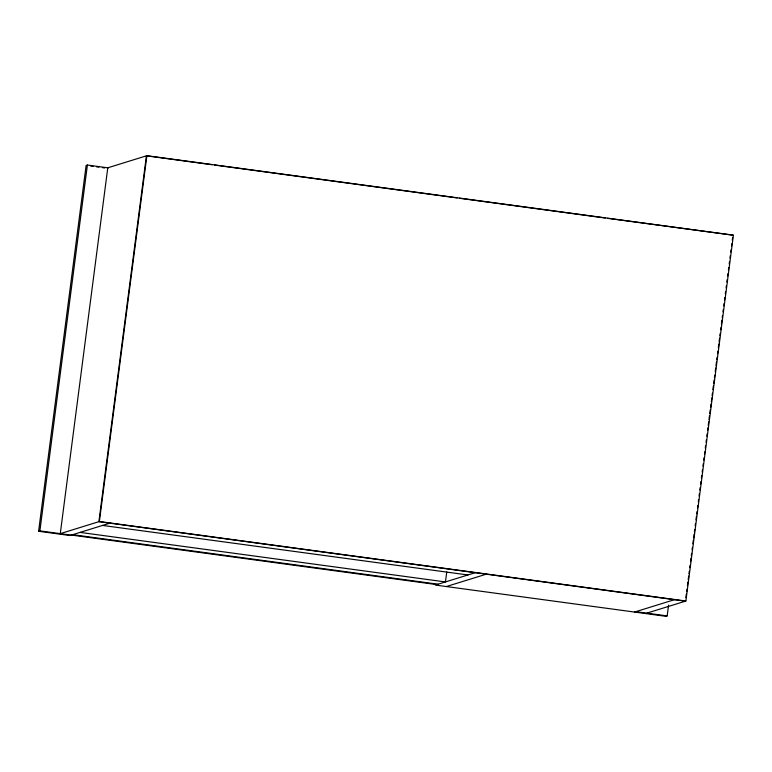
<?xml version="1.0" encoding="UTF-8"?>
<svg xmlns="http://www.w3.org/2000/svg" width="772" height="772" viewBox="0 0 772 772"><rect width="100%" height="100%" fill="white"/><g stroke="black" fill="none" stroke-linecap="round" stroke-linejoin="round"><path stroke-width="1.16" d="M109.875 523.155L69.962 535.527L38.6 531.271L86.117 165.44L87.4 165.044L108.312 167.881M38.6 531.271L39.883 530.875L87.4 165.044M146.883 155.693L107.781 167.804L60.274 533.645L99.376 521.525L146.883 155.693L733.4 235.199L685.883 601.031L646.782 613.151M446.747 571.994L445.454 581.934L80.056 532.4M475.272 572.689L435.36 585.06L665.889 616.307L667.172 615.911L668.571 605.152M685.874 597.596L686.337 594.006M686.655 591.613L686.964 589.219M687.427 585.639L687.891 582.049M688.199 579.656L688.672 576.076M688.981 573.683L689.29 571.29M689.753 567.7L690.072 565.316M690.535 561.726L690.998 558.137M691.307 555.753L691.615 553.36M692.088 549.77L692.397 547.377M692.86 543.797L693.324 540.207M693.642 537.814L694.105 534.224M694.414 531.84L694.723 529.447M695.196 525.857L695.504 523.464M695.968 519.884L696.431 516.294M696.74 513.901L697.058 511.518M697.521 507.928L697.83 505.535M698.293 501.945L698.612 499.561M699.075 495.971L699.384 493.578M699.847 489.998L700.156 487.605M700.629 484.015L700.937 481.622M701.401 478.042L701.709 475.648M702.182 472.059L702.491 469.665M702.954 466.085L703.263 463.692M703.736 460.102L704.045 457.719M704.508 454.129L704.817 451.736M705.28 448.146L705.598 445.762M706.062 442.173L706.37 439.779M706.834 436.199L707.152 433.806M707.615 430.216L707.924 427.823M708.233 425.44L708.696 421.85M709.014 419.457L709.478 415.867M709.786 413.483L710.25 409.893M710.568 407.5L711.031 403.92M711.34 401.527L711.803 397.937M712.112 395.544L712.431 393.16M712.894 389.57L713.357 385.981M713.666 383.587L714.139 380.007M714.447 377.614L714.756 375.221M715.219 371.631L715.683 368.051M716.001 365.658L716.464 362.068M716.773 359.684L717.082 357.291M717.555 353.701L717.863 351.308M718.327 347.728L718.79 344.138M719.099 341.745L719.572 338.165M719.88 335.772L720.189 333.379M720.652 329.789L720.971 327.405M721.434 323.815L721.897 320.226M722.206 317.832L722.515 315.449M722.988 311.859L723.296 309.466M723.76 305.886L724.068 303.493M724.541 299.903L724.85 297.51M725.313 293.929L725.622 291.536M726.095 287.946L726.404 285.553M726.867 281.973L727.176 279.58M727.639 275.99L727.957 273.606M728.421 270.017L728.729 267.623M729.193 264.034L729.511 261.65M729.974 258.06L730.283 255.667M730.746 252.087L731.055 249.694M731.528 246.104L731.837 243.711M732.3 240.131L732.609 237.737M733.4 235.199L607.496 218.341M446.341 586.546L486.244 574.185M634.526 612.061L674.429 599.69M212.319 164.774L146.41 155.838L98.893 521.669L685.411 601.176M214.5 165.063L457.101 197.95M459.379 198.259L605.219 218.032M90.758 166.076L93.084 166.385M96.568 166.858L98.893 167.177M102.377 167.649L104.703 167.958M99.376 521.525L685.883 601.031M102.531 525.433L467.928 574.966M72.722 534.678L438.11 584.211M71.429 535.073L436.827 584.607M39.883 530.875L71.246 535.131M635.81 611.665L667.172 615.911"/></g></svg>
